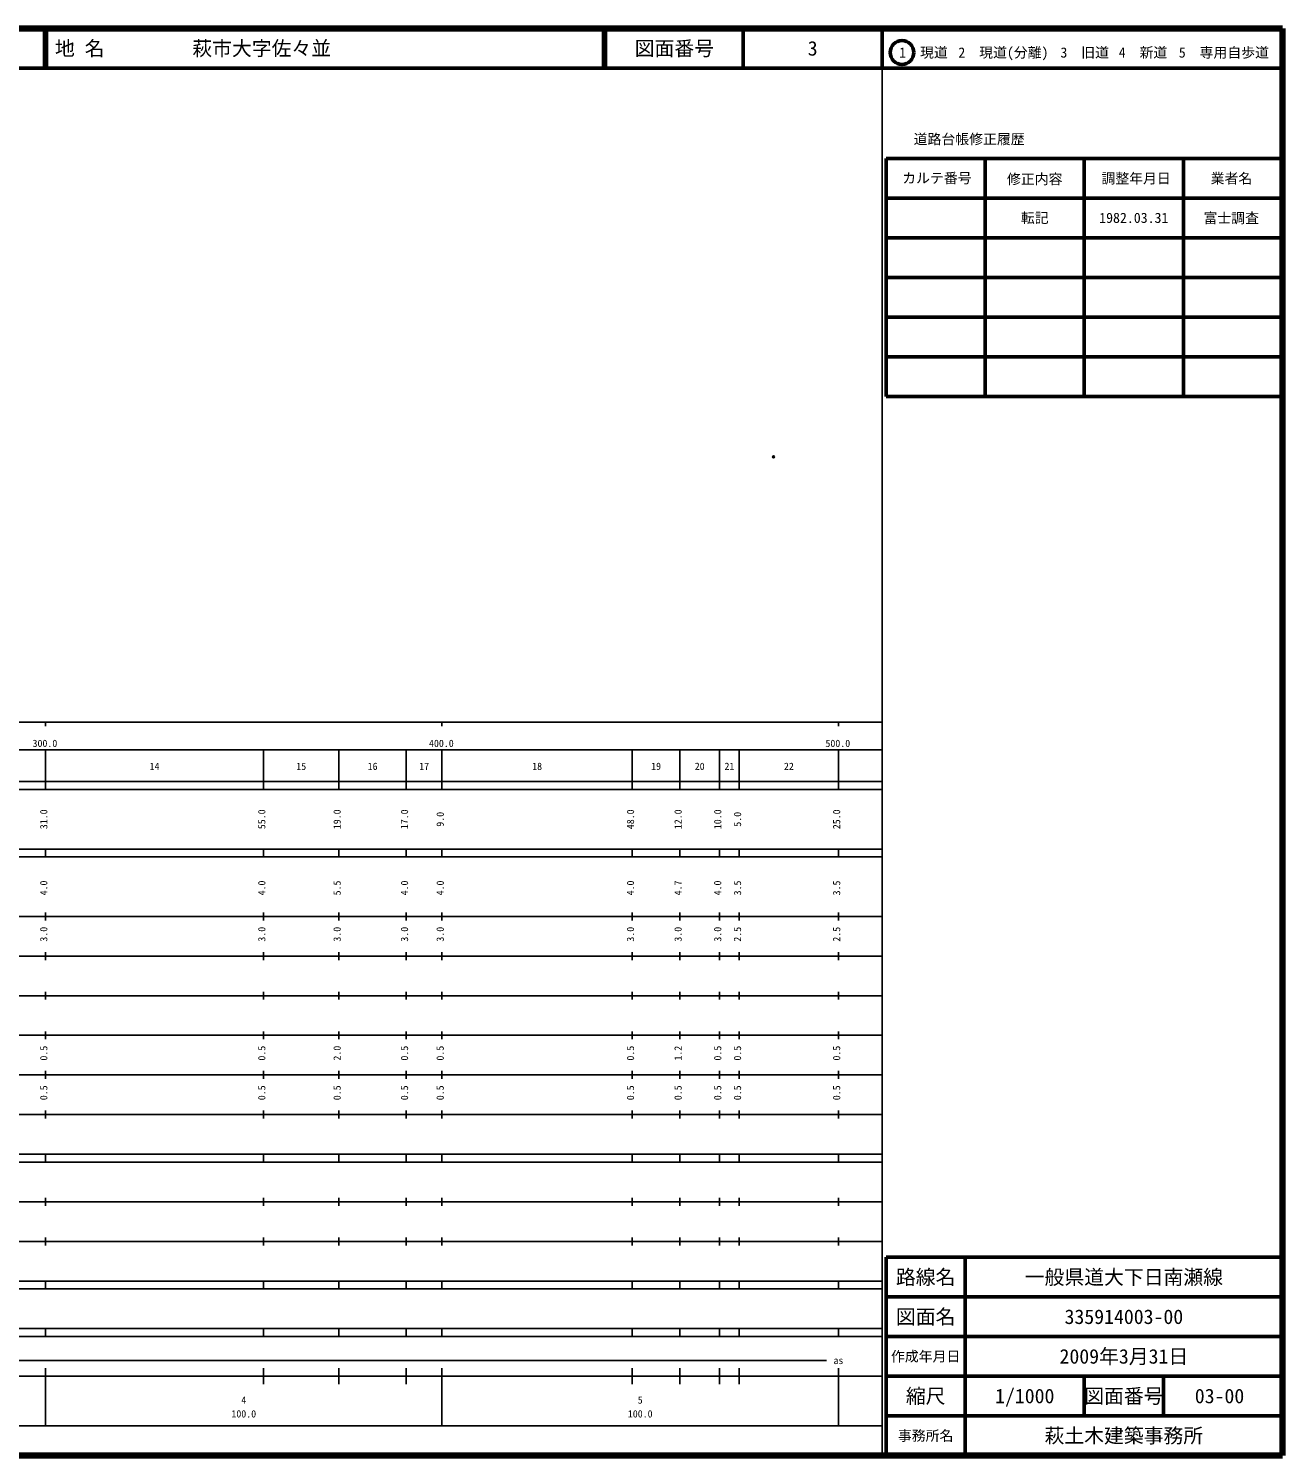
# Model space of a CAD drawing. Units: millimetres on the paper. Extents: x 40 to 680, y 20 to 380.
# Drawn here: x 363.7 to 680, y 20 to 380 of the extents above; entities that cross this region are included whole.
import ezdxf
from ezdxf.enums import TextEntityAlignment as Align

# ---------------------------------------------------------------- set-up
doc = ezdxf.new("R2010")
doc.units = ezdxf.units.MM
doc.header["$PDMODE"] = 32
doc.header["$PDSIZE"] = 0.5
doc.layers.add('M-OTRS', color=6, linetype='Continuous')
doc.layers.add('M-TTL-TXT', color=7, linetype='Continuous')
for name, color, linetype, lineweight in [('M-TTL', 2, 'Continuous', 140), ('M-TTL-BAND', 7, 'Continuous', 25), ('M-TTL-FRAM', 2, 'Continuous', 50), ('M-TTL-LINE', 7, 'Continuous', 50)]:
    doc.layers.add(name, color=color, linetype=linetype, lineweight=lineweight)
doc.styles.add('ＭＳ ゴシック', font='')
doc.styles.get('ＭＳ ゴシック').set_extended_font_data('MS Gothic')

msp = doc.modelspace()

# ---------------------------------------------------------------- linework, layer by layer
at = {"layer": 'M-OTRS'}
msp.add_point((551.643, 271.914), dxfattribs=at)
at = {"layer": 'M-TTL'}
for p, q in [((680, 380), (40, 380)), ((680, 20), (680, 380)), ((40, 20), (680, 20))]:
    msp.add_line(p, q, dxfattribs=at)
at = {"layer": 'M-TTL-BAND'}
for p, q in [((579, 20), (579, 370)), ((40, 205), (579, 205)), ((368, 205), (368, 204)), ((468, 205), (468, 204)), ((568, 205), (568, 204)), ((68, 198), (579, 198)), ((368, 188), (368, 198)), ((423, 188), (423, 198)), ((442, 188), (442, 198)), ((459, 188), (459, 198)), ((468, 188), (468, 198)), ((516, 188), (516, 198)), ((528, 188), (528, 198)), ((538, 188), (538, 198)), ((543, 188), (543, 198)), ((568, 188), (568, 198)), ((40, 190), (579, 190)), ((40, 188), (579, 188)), ((40, 173), (579, 173)), ((368, 171), (368, 173)), ((423, 171), (423, 173)), ((442, 171), (442, 173)), ((459, 171), (459, 173)), ((468, 171), (468, 173)), ((516, 171), (516, 173)), ((528, 171), (528, 173)), ((538, 171), (538, 173)), ((543, 171), (543, 173)), ((568, 171), (568, 173)), ((40, 171), (579, 171)), ((40, 156), (579, 156)), ((368, 155), (368, 157)), ((423, 155), (423, 157)), ((442, 155), (442, 157)), ((459, 155), (459, 157)), ((468, 155), (468, 157)), ((516, 155), (516, 157)), ((528, 155), (528, 157)), ((538, 155), (538, 157)), ((543, 155), (543, 157)), ((568, 155), (568, 157)), ((46, 146), (579, 146)), ((368, 145), (368, 147)), ((423, 145), (423, 147)), ((442, 145), (442, 147)), ((459, 145), (459, 147)), ((468, 145), (468, 147)), ((516, 145), (516, 147)), ((528, 145), (528, 147)), ((538, 145), (538, 147)), ((543, 145), (543, 147)), ((568, 145), (568, 147)), ((368, 135), (368, 137)), ((423, 135), (423, 137)), ((442, 135), (442, 137)), ((459, 135), (459, 137)), ((468, 135), (468, 137)), ((516, 135), (516, 137)), ((528, 135), (528, 137)), ((538, 135), (538, 137)), ((543, 135), (543, 137)), ((568, 135), (568, 137)), ((52, 136), (579, 136)), ((46, 126), (579, 126)), ((368, 125), (368, 127)), ((423, 125), (423, 127)), ((442, 125), (442, 127)), ((459, 125), (459, 127)), ((468, 125), (468, 127)), ((516, 125), (516, 127)), ((528, 125), (528, 127)), ((538, 125), (538, 127)), ((543, 125), (543, 127)), ((568, 125), (568, 127)), ((52, 116), (579, 116)), ((368, 115), (368, 117)), ((423, 115), (423, 117)), ((442, 115), (442, 117)), ((459, 115), (459, 117)), ((468, 115), (468, 117)), ((516, 115), (516, 117)), ((528, 115), (528, 117)), ((538, 115), (538, 117)), ((543, 115), (543, 117)), ((568, 115), (568, 117)), ((46, 106), (579, 106)), ((368, 105), (368, 107)), ((423, 105), (423, 107)), ((442, 105), (442, 107)), ((459, 105), (459, 107)), ((468, 105), (468, 107)), ((516, 105), (516, 107)), ((528, 105), (528, 107)), ((538, 105), (538, 107)), ((543, 105), (543, 107)), ((568, 105), (568, 107)), ((40, 96), (579, 96)), ((40, 94), (579, 94)), ((368, 94), (368, 96)), ((423, 94), (423, 96)), ((442, 94), (442, 96)), ((459, 94), (459, 96)), ((468, 94), (468, 96)), ((516, 94), (516, 96)), ((528, 94), (528, 96)), ((538, 94), (538, 96)), ((543, 94), (543, 96)), ((568, 94), (568, 96)), ((49, 84), (579, 84)), ((368, 83), (368, 85)), ((423, 83), (423, 85)), ((442, 83), (442, 85)), ((459, 83), (459, 85)), ((468, 83), (468, 85)), ((516, 83), (516, 85)), ((528, 83), (528, 85)), ((538, 83), (538, 85)), ((543, 83), (543, 85)), ((568, 83), (568, 85)), ((40, 74), (579, 74)), ((368, 73), (368, 75)), ((423, 73), (423, 75)), ((442, 73), (442, 75)), ((459, 73), (459, 75)), ((468, 73), (468, 75)), ((516, 73), (516, 75)), ((528, 73), (528, 75)), ((538, 73), (538, 75)), ((543, 73), (543, 75)), ((568, 73), (568, 75)), ((40, 64), (579, 64)), ((40, 62), (579, 62)), ((368, 62), (368, 64)), ((423, 62), (423, 64)), ((442, 62), (442, 64)), ((459, 62), (459, 64)), ((468, 62), (468, 64)), ((516, 62), (516, 64)), ((528, 62), (528, 64)), ((538, 62), (538, 64)), ((543, 62), (543, 64)), ((568, 62), (568, 64)), ((40, 52), (579, 52)), ((368, 50), (368, 52)), ((423, 50), (423, 52)), ((442, 50), (442, 52)), ((459, 50), (459, 52)), ((468, 50), (468, 52)), ((516, 50), (516, 52)), ((528, 50), (528, 52)), ((538, 50), (538, 52)), ((543, 50), (543, 52)), ((568, 50), (568, 52)), ((40, 50), (579, 50)), ((71, 44), (565, 44)), ((40, 40), (579, 40)), ((368, 27.5), (368, 42)), ((423, 38), (423, 42)), ((442, 38), (442, 42)), ((459, 38), (459, 42)), ((468, 27.5), (468, 42)), ((516, 38), (516, 42)), ((528, 38), (528, 42)), ((538, 38), (538, 42)), ((543, 38), (543, 42)), ((568, 27.5), (568, 42)), ((68, 27.5), (579, 27.5))]:
    msp.add_line(p, q, dxfattribs=at)
at = {"layer": 'M-TTL-FRAM'}
for p, q in [((580, 347.197), (580, 287.197)), ((580, 347.197), (680, 347.197)), ((580, 287.197), (680, 287.197)), ((680, 70), (580, 70)), ((580, 70), (580, 20))]:
    msp.add_line(p, q, dxfattribs=at)
at = {"layer": 'M-TTL-LINE'}
for p, q in [((367.75, 380), (367.75, 370)), ((368.25, 380), (368.25, 370)), ((508.747, 380), (508.747, 370)), ((509.247, 380), (509.247, 370)), ((543.997, 380), (543.997, 370)), ((579, 380), (579, 370)), ((40, 370), (680, 370)), ((605, 347.197), (605, 287.197)), ((630, 347.197), (630, 287.197)), ((655, 347.197), (655, 287.197)), ((580, 337.197), (680, 337.197)), ((580, 327.197), (680, 327.197)), ((580, 317.197), (680, 317.197)), ((580, 307.197), (680, 307.197)), ((580, 297.197), (680, 297.197)), ((600, 70), (600, 20)), ((680, 60), (580, 60)), ((680, 50), (580, 50)), ((680, 40), (580, 40)), ((630, 40), (630, 30)), ((650, 40), (650, 30)), ((680, 30), (580, 30))]:
    msp.add_line(p, q, dxfattribs=at)
msp.add_circle((584.031, 373.958), 3, dxfattribs=at)

# ---------------------------------------------------------------- texts
at = {"layer": 'M-TTL-BAND', "style": 'ＭＳ ゴシック'}
for s, p in [('300.0', (367.844, 198.195)), ('400.0', (467.844, 198.195)), ('500.0', (567.844, 198.195)), ('14', (395.5, 192.405)), ('15', (432.5, 192.405)), ('16', (450.5, 192.405)), ('17', (463.5, 192.405)), ('18', (492, 192.405)), ('19', (522, 192.405)), ('20', (533, 192.405)), ('21', (540.5, 192.405)), ('22', (555.5, 192.405)), ('as', (568, 42.5)), ('4', (418, 32.523)), ('5', (518, 32.523)), ('100.0', (418, 29.033)), ('100.0', (518, 29.033))]:
    msp.add_text(s, height=1.833, dxfattribs=at).set_placement(p, align=Align.BOTTOM_CENTER)
for s, p in [('31.0', (369, 180.5)), ('55.0', (424, 180.5)), ('19.0', (443, 180.5)), ('17.0', (460, 180.5)), ('9.0', (469, 180.5)), ('48.0', (517, 180.5)), ('12.0', (529, 180.5)), ('10.0', (539, 180.5)), ('5.0', (544, 180.5)), ('25.0', (569, 180.5)), ('4.0', (369, 163.174)), ('4.0', (424, 163.174)), ('5.5', (443, 163.174)), ('4.0', (460, 163.174)), ('4.0', (469, 163.174)), ('4.0', (517, 163.174)), ('4.7', (529, 163.174)), ('4.0', (539, 163.174)), ('3.5', (544, 163.174)), ('3.5', (569, 163.174)), ('3.0', (369, 151.5)), ('3.0', (424, 151.5)), ('3.0', (443, 151.5)), ('3.0', (460, 151.5)), ('3.0', (469, 151.5)), ('3.0', (517, 151.5)), ('3.0', (529, 151.5)), ('3.0', (539, 151.5)), ('2.5', (544, 151.5)), ('2.5', (569, 151.5)), ('0.5', (369, 121.5)), ('0.5', (424, 121.5)), ('2.0', (443, 121.5)), ('0.5', (460, 121.5)), ('0.5', (469, 121.5)), ('0.5', (517, 121.5)), ('1.2', (529, 121.5)), ('0.5', (539, 121.5)), ('0.5', (544, 121.5)), ('0.5', (569, 121.5)), ('0.5', (369, 111.5)), ('0.5', (424, 111.5)), ('0.5', (443, 111.5)), ('0.5', (460, 111.5)), ('0.5', (469, 111.5)), ('0.5', (517, 111.5)), ('0.5', (529, 111.5)), ('0.5', (539, 111.5)), ('0.5', (544, 111.5)), ('0.5', (569, 111.5))]:
    msp.add_text(s, height=1.833, rotation=90, dxfattribs=at).set_placement(p, align=Align.BOTTOM_CENTER)
at = {"layer": 'M-TTL-TXT', "style": 'ＭＳ ゴシック'}
for s, p in [('地 名', (370.38, 375)), ('萩市大字佐々並', (405.024, 375))]:
    msp.add_text(s, height=3.666, dxfattribs=at).set_placement(p, align=Align.MIDDLE_LEFT)
for s, height, p in [('図面番号', 3.666, (526.622, 375)), ('3', 3.666, (561.497, 375)), ('1\u3000現道', 2.566, (589.448, 373.958)), ('2\u3000現道(分離)', 2.566, (609.619, 373.958)), ('3\u3000旧道', 2.566, (630.121, 373.958)), ('4\u3000新道', 2.566, (644.824, 373.958)), ('5\u3000専用自歩道', 2.566, (665.228, 373.958)), ('道路台帳修正履歴', 2.566, (600.968, 352.113)), ('カルテ番号', 2.566, (592.839, 342.277)), ('修正内容', 2.566, (617.509, 342.023)), ('調整年月日', 2.566, (643.089, 342.197)), ('業者名', 2.566, (667.134, 342.197)), ('転記', 2.566, (617.5, 332.245)), ('1982.03.31', 2.566, (642.5, 332.245)), ('富士調査', 2.566, (667.077, 332.189)), ('路線名', 3.666, (590, 65)), ('路線名', 3.666, (590, 65)), ('一般県道大下日南瀬線', 3.666, (640, 65)), ('図面名', 3.666, (590, 55)), ('図面名', 3.666, (590, 55)), ('335914003-00', 3.666, (640, 55)), ('2009年3月31日', 3.666, (640, 45)), ('作成年月日', 2.566, (590, 45)), ('作成年月日', 2.566, (590, 45)), ('縮尺', 3.666, (590, 35)), ('縮尺', 3.666, (590, 35)), ('1/1000', 3.666, (615, 35)), ('図面番号', 3.666, (640, 35)), ('図面番号', 3.666, (640, 35)), ('03-00', 3.666, (664.125, 35)), ('事務所名', 2.566, (590, 25)), ('事務所名', 2.566, (590, 25)), ('萩土木建築事務所', 3.666, (640, 25))]:
    msp.add_text(s, height=height, dxfattribs=at).set_placement(p, align=Align.MIDDLE_CENTER)

doc.saveas('drawing.dxf')
